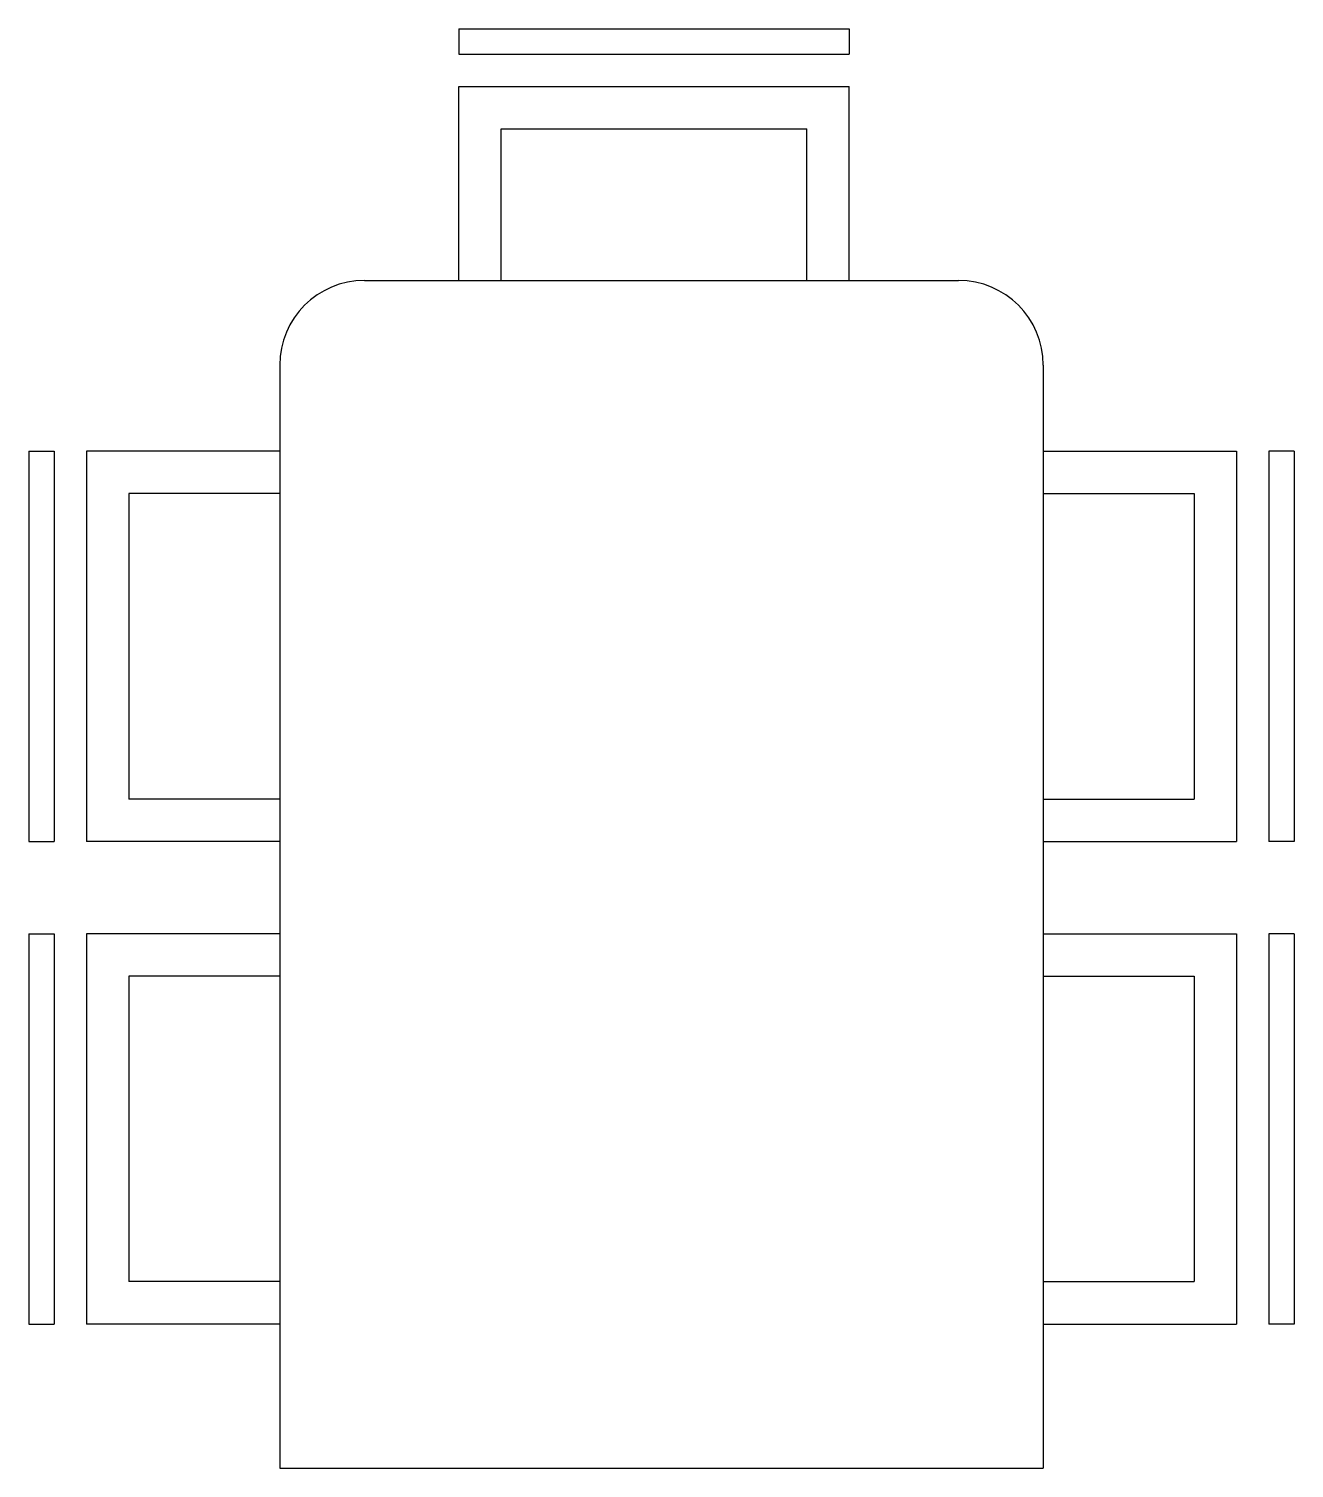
# Model space of a CAD drawing. Extents: x -0.3 to 1.2, y 0 to 1.7.
import ezdxf

# ---------------------------------------------------------------- set-up
doc = ezdxf.new("R2010")
doc.units = 0
doc.layers.get('0').update_dxf_attribs({"linetype": 'CONTINUOUS'})

msp = doc.modelspace()

# ---------------------------------------------------------------- linework, layer by layer
at = {"color": 0}
for p, q in [((0.2112, 1.6966), (0.6712, 1.6966)), ((0.2112, 1.6666), (0.6712, 1.6666)), ((0.2112, 1.6286), (0.6712, 1.6286)), ((0.2112, 1.4009), (0.2112, 1.6286)), ((0.6712, 1.4009), (0.6712, 1.6286)), ((0.2612, 1.4009), (0.2612, 1.5786)), ((0.2612, 1.5786), (0.6212, 1.5786)), ((0.6212, 1.4009), (0.6212, 1.5786)), ((0.1, 1.4), (0.8, 1.4)), ((0, 1.3), (0, 0)), ((0.9, 1.3), (0.9, 0)), ((-0.2957, 1.1987), (-0.2957, 0.7387)), ((-0.2657, 1.1987), (-0.2657, 0.7387)), ((-0.2277, 1.1987), (-0.2277, 0.7387)), ((0, 1.1987), (-0.2277, 1.1987)), ((0.9, 1.1987), (1.1277, 1.1987)), ((1.1277, 1.1987), (1.1277, 0.7387)), ((1.1657, 1.1987), (1.1657, 0.7387)), ((1.1957, 1.1987), (1.1957, 0.7387)), ((-0.1777, 1.1487), (-0.1777, 0.7887)), ((0, 1.1487), (-0.1777, 1.1487)), ((0.9, 1.1487), (1.0777, 1.1487)), ((1.0777, 1.1487), (1.0777, 0.7887)), ((0, 0.7887), (-0.1777, 0.7887)), ((0.9, 0.7887), (1.0777, 0.7887)), ((0, 0.7387), (-0.2277, 0.7387)), ((0.9, 0.7387), (1.1277, 0.7387)), ((-0.2957, 0.6299), (-0.2957, 0.1699)), ((-0.2657, 0.6299), (-0.2657, 0.1699)), ((-0.2277, 0.6299), (-0.2277, 0.1699)), ((0, 0.6299), (-0.2277, 0.6299)), ((0.9, 0.6299), (1.1277, 0.6299)), ((1.1277, 0.6299), (1.1277, 0.1699)), ((1.1657, 0.6299), (1.1657, 0.1699)), ((1.1957, 0.6299), (1.1957, 0.1699)), ((-0.1777, 0.5799), (-0.1777, 0.2199)), ((0, 0.5799), (-0.1777, 0.5799)), ((0.9, 0.5799), (1.0777, 0.5799)), ((1.0777, 0.5799), (1.0777, 0.2199)), ((0, 0.2199), (-0.1777, 0.2199)), ((0.9, 0.2199), (1.0777, 0.2199)), ((0, 0.1699), (-0.2277, 0.1699)), ((0.9, 0.1699), (1.1277, 0.1699)), ((0, 0), (0.9, 0))]:
    msp.add_line(p, q, dxfattribs=at)
for points in [[(0.2112, 1.6966), (0.2112, 1.6666)], [(0.6712, 1.6966), (0.6712, 1.6666)], [(-0.2957, 1.1987), (-0.2657, 1.1987)], [(1.1957, 1.1987), (1.1657, 1.1987)], [(-0.2957, 0.7387), (-0.2657, 0.7387)], [(1.1957, 0.7387), (1.1657, 0.7387)], [(-0.2957, 0.6299), (-0.2657, 0.6299)], [(1.1957, 0.6299), (1.1657, 0.6299)], [(-0.2957, 0.1699), (-0.2657, 0.1699)], [(1.1957, 0.1699), (1.1657, 0.1699)]]:
    msp.add_lwpolyline(points, dxfattribs=at)
for centre, start, end in [((0.1, 1.3), 90, 180), ((0.1, 1.3), 90, 180), ((0.8, 1.3), 0, 90), ((0.8, 1.3), 0, 90)]:
    msp.add_arc(centre, 0.1, start, end, dxfattribs=at)

doc.saveas('drawing.dxf')
